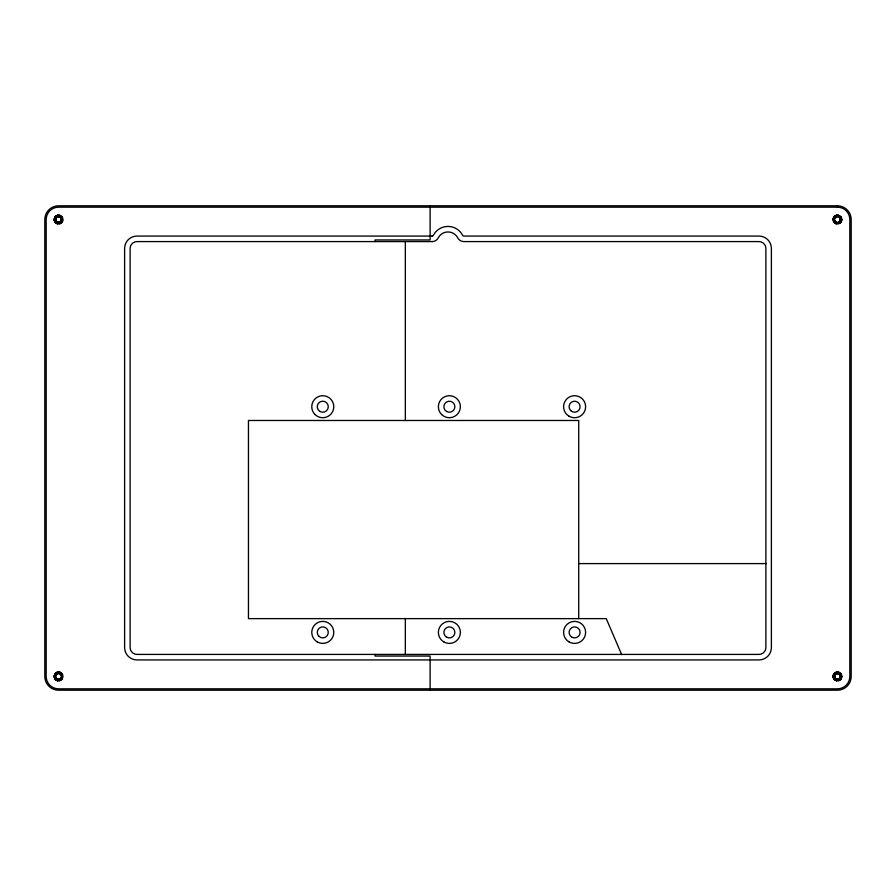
<?xml version="1.0" encoding="UTF-8"?>
<svg xmlns="http://www.w3.org/2000/svg" width="896" height="896" viewBox="0 0 896 896"><rect width="100%" height="100%" fill="white"/><g stroke="black" fill="none" stroke-linecap="round" stroke-linejoin="round"><path stroke-width="1.34" d="M56.47 679.224C60.827 682.573 64.68 674.195 59.338 673.042C54.186 671.754 53.726 680.68 59.024 679.885C71.21 667.341 43.187 675.942 59.954 679.627C64.758 677.656 60.133 670.32 56.291 673.803C52.102 677.309 59.405 682.92 61.701 677.936C63.986 673.568 56.146 670.701 55.171 675.651C53.872 680.949 63 681.173 61.992 675.842C61.219 670.678 52.954 673.478 55.474 678.048C57.736 682.662 64.68 677.678 61.107 674.061C57.378 669.984 52.114 677.634 57.243 679.661C62.272 681.789 63.952 672.75 58.475 672.952C52.786 673.064 55.395 682.349 60.323 679.437C65.251 676.592 58.464 669.726 55.563 674.654C52.741 679.258 61.275 682.304 62.003 676.962C62.888 671.317 53.301 672.302 55.294 677.634C57.154 682.864 65.016 677.779 60.984 673.938C56.974 669.984 52.136 678.171 57.557 679.762C62.944 681.442 63.448 671.922 57.904 673.019C52.382 674.016 56.269 682.685 60.704 679.179C65.408 675.45 57.008 669.693 55.227 675.427C53.536 681.016 63.437 681.173 61.925 675.528C60.312 669.738 51.744 675.248 56.347 679.112C60.906 682.864 64.814 673.658 58.946 672.974C53.133 672.336 54.779 682.058 60.032 679.582C65.542 676.928 58.341 669.424 55.462 674.845C52.819 679.986 62.395 682.013 62.037 676.222C61.589 670.118 51.979 674.061 55.933 678.72C59.864 683.189 65.184 674.654 59.472 673.075C53.682 671.552 54.085 681.677 59.718 679.717C65.341 677.701 59.27 669.547 55.731 674.397C52.192 679.515 62.35 682.405 62.037 676.2A3.483 3.483 0 0 0 59.461 673.075C49.403 672.874 60.446 686.056 62.026 676.166M840.728 675.304C836.226 667.274 829.898 681.789 838.858 679.605C846.418 674.419 831.533 669.39 834.378 678.093C840.134 685.25 844.021 669.95 835.52 673.523C828.957 679.616 844.032 682.651 840.325 674.486C833.941 667.923 831.477 683.491 839.608 679.157C845.578 672.582 830.435 670.779 834.691 678.574C841.344 684.645 843.035 669.256 835.218 673.758C829.517 679.862 843.651 682.416 840.459 674.699C834.882 667.822 830.782 682.472 839.115 679.482C846.25 673.658 830.883 669.906 834.546 678.373C840.672 684.88 843.584 669.827 835.498 673.546C829.338 678.787 842.509 683.178 840.728 675.293C836.674 667.587 829.718 680.882 838.398 679.784C846.552 675.842 832.821 668.562 834.131 677.51C837.973 685.25 845.253 672.302 836.64 673.053C828.789 676.054 840.459 684.555 840.907 676.166C834.187 689.931 830.693 664.283 840.862 675.786C841.691 678.854 839.44 670.41 836.181 673.187C833.37 674.128 833.258 678.485 835.979 679.594C848.254 680.501 834.198 665.392 834.165 677.622C841.131 686.683 843.965 667.598 834.613 674.397C831.768 687.176 849.251 673.96 836.304 673.142C826.806 680.971 847.504 682.147 838.936 673.288C825.138 673.344 843.349 687.512 840.179 674.285C828.576 668.013 836.741 688.621 840.907 676.144A3.483 3.483 0 0 0 838.331 673.075C830.088 672.022 836.058 684.891 840.694 677.947C842.946 672.594 833.347 671.037 833.986 676.85C834.456 681.89 842.632 679.851 840.683 675.181C838.734 669.962 830.928 675.226 835.083 678.989C838.701 682.517 843.606 675.64 839.082 673.366C833.862 670.589 831.858 680.378 837.738 679.907C842.89 679.582 840.918 671.194 836.158 673.198C831.432 674.912 835.397 682.27 839.429 679.291C843.898 676.278 837.424 669.984 834.534 674.52C831.309 679.426 840.795 682.371 840.918 676.502C841.109 671.093 832.149 672.683 834.198 677.701C835.979 682.584 843.506 678.216 840.146 674.24C836.797 669.995 830.984 676.962 835.766 679.482C840.918 682.293 843.069 672.605 837.222 672.963C831.846 673.21 834.109 681.957 838.925 679.582C843.718 677.432 838.712 670.208 835.016 673.938C831.062 677.656 838.566 682.808 840.638 677.813M62.026 219.218C54.118 233.643 53.088 205.867 62.037 219.643C53.178 232.848 53.906 206.046 62.037 219.654C52.875 232.882 54.275 205.811 62.037 219.789C52.629 232.602 54.544 205.845 62.037 219.822C52.45 232.557 54.701 205.722 62.026 219.901C52.248 232.422 54.902 205.722 62.026 219.923C52.158 232.389 55.014 205.677 62.014 219.957C51.621 232.4 55.642 205.195 61.97 220.259C62.126 211.03 49.302 220.427 58.229 223.026C67.424 222.219 56.795 210.504 55.082 219.554C56.952 228.883 67.458 216.406 57.971 216.138C49.269 219.419 62.832 227.808 61.902 218.579C57.893 210.47 50.725 224.291 59.696 222.858C67.626 218.456 53.491 211.971 55.328 220.842C59.371 228.144 66.102 215.578 57.904 216.149C51.094 217.818 58.554 227.237 61.746 220.976C64.266 214.133 51.733 215.544 55.81 221.693C60.267 226.923 65.464 216.317 58.498 216.082C50.87 216.899 58.408 227.707 61.802 220.819C63.986 214.066 51.912 215.611 55.742 221.614C60.95 227.472 65.24 214.715 57.557 216.238C50.333 219.195 60.85 227.472 62.037 219.766C61.701 211.926 50.288 219.139 57.266 222.802C64.557 225.019 61.902 212.206 56.101 217.101C51.016 223.563 65.094 225.109 61.477 217.672C56.358 211.434 51.744 224.493 59.629 222.88C67.155 219.363 55.082 211.669 55.115 220.024C57.176 227.998 66.92 217.728 58.834 216.093C50.546 216.496 58.744 228.166 61.925 220.483C63.112 212.397 50.232 217.963 56.907 222.634C64.781 225.624 61.734 211.456 55.776 217.47C51.688 224.381 65.453 224.336 61.342 217.47C54.936 211.333 52.718 226.442 60.637 222.354C66.797 216.16 51.979 213.517 55.664 221.491C61.69 227.998 64.826 213.091 56.672 216.642C50.523 221.536 63.056 226.52 61.936 218.736C58.397 210.526 50.523 223.686 59.416 222.936C67.794 219.083 53.76 211.613 55.294 220.774C59.651 228.491 66.147 214.715 57.411 216.283C50.098 219.845 61.858 227.382 62.026 219.24A3.483 3.483 0 0 0 59.461 216.205L57.758 216.182C73.539 223.171 44.442 225.848 58.755 216.093C71.781 226.173 44.195 222.902 59.158 216.138C70.952 227.573 43.882 221.222 59.573 216.238C69.832 229.163 43.781 219.33 59.987 216.384M834.814 221.85C843.046 227.662 841.254 210.526 834.411 217.851C831.768 227.741 847.358 219.856 837.883 216.115C827.781 217.336 840.896 228.872 840.806 218.68C835.946 209.821 830.043 226.117 839.462 222.398C846.026 214.458 828.43 215.264 835.666 222.555C845.365 225.456 838.018 209.653 833.997 219.027C834.725 228.894 846.798 216.978 836.954 216.115C828.542 218.691 840.426 227.965 840.907 219.218C841.501 221.446 839.731 214.166 836.763 216.149C833.381 216.653 833.034 221.872 836.282 222.846A3.483 3.483 0 0 0 840.078 221.838C843.886 217.403 834.87 213.237 833.997 219.05C833.157 224.952 843.102 223.429 840.582 218.075C837.95 212.654 830.502 219.632 835.755 222.611C840.28 225.243 843.259 216.989 838.074 216.138C832.182 215.096 833.414 225.165 838.88 222.734C844.234 220.293 837.749 212.755 834.523 217.661C831.286 222.701 841.064 225.456 840.918 219.464C840.862 214.189 832.182 215.925 834.198 220.819C836.394 226.386 844.312 220.069 839.395 216.686C834.523 213.394 831.466 222.88 837.357 223.048C843.27 223.171 840.627 213.506 835.598 216.608C831.029 219.341 837.021 225.971 840.19 221.693C843.83 216.888 834.232 213.45 833.963 219.43C833.75 225.322 843.438 222.88 840.426 217.784C837.323 212.666 830.57 220.237 836.002 222.734C840.392 224.885 843.046 217.291 838.331 216.205C833.84 214.827 832.261 222.32 836.797 222.992C841.792 224.056 842.229 215.533 837.144 216.104C832.059 216.406 833.885 224.706 838.634 222.835C843.102 221.379 840.101 214.245 835.934 216.429C830.928 218.758 836.629 226.061 840.112 221.805C843.461 218.008 836.326 213.416 834.288 218.098C831.869 223.16 841.12 225.064 840.918 219.464C840.952 214.771 833.235 215.365 833.986 220.002C834.613 225.501 843.416 222.365 840.37 217.694C837.547 213.102 830.973 219.318 835.408 222.398C840.09 225.77 843.517 216.586 837.726 216.093C832.933 215.533 832.866 223.563 837.704 223.037C843.36 222.634 840.314 213.539 835.554 216.642C830.995 219.464 837.2 226.05 840.269 221.581C843.606 216.922 834.602 213.517 833.986 219.162C833.258 224.078 841.523 224.179 840.907 219.24A3.483 3.483 0 0 0 838.331 216.205C830.088 215.163 836.08 228.01 840.694 221.077M61.813 677.947C59.45 682.741 52.248 677.589 56.168 673.904C59.786 670.32 64.758 677.197 60.211 679.504C55.866 681.979 52.786 674.262 57.646 673.075C62.496 671.619 63.672 679.963 58.621 679.918C53.547 680.131 54.488 671.72 59.394 673.053C64.299 674.117 61.376 681.934 56.974 679.526C52.483 677.387 57.03 670.477 60.771 673.747C64.624 676.715 58.99 682.494 55.922 678.709C62.317 684.331 64.322 669.838 56.638 673.534C50.277 679.179 64.378 682.942 61.678 674.89C56.717 667.778 51.464 681.71 59.875 679.661C66.64 676.2 55.899 668.797 55.082 676.357C55.776 684.354 66.954 676.29 59.584 673.109C52.237 671.496 55.675 683.928 61.141 678.765C65.867 672.168 51.934 671.149 55.675 678.384C60.581 684.354 65.464 672.022 57.781 673.042C63.392 671.742 63.034 681.442 57.557 679.762C52.147 678.171 56.974 669.984 60.984 673.938C65.094 677.902 56.896 682.898 55.238 677.466C53.525 672.011 63.157 671.563 61.97 677.152L61.589 674.722L59.562 673.098M836.595 679.806C827.837 675.36 843.27 668.763 840.482 678.138C834.221 685.339 831.253 669.256 839.675 673.758C845.611 681.464 828.99 680.904 835.363 673.635C843.035 669.57 841.378 684.365 834.803 678.709L836.181 679.683A3.483 3.483 0 0 0 840.078 678.709C844.155 673.68 833.638 670.219 833.974 676.715C834.445 682.506 843.651 679.112 840.269 674.397C836.461 669.357 830.547 678.339 836.685 679.829C842.083 681.083 842.061 671.765 836.674 673.042C848.478 674.397 832.787 686.582 834.322 674.901C842.542 666.59 842.643 686.235 834.333 677.992C832.664 666.478 848.344 678.138 836.842 679.862C827.557 675.718 843.45 668.528 840.403 678.261M836.259 222.835C843.046 224.862 841.243 212.845 835.341 216.787C830.278 220.864 839.832 226.419 840.885 220.035M62.014 676.906C61.387 682.158 52.942 679.482 55.474 674.822C57.691 670.298 64.579 675.035 61.186 678.72A3.483 3.483 0 0 1 57.31 679.683M840.885 676.939C837.413 686.045 829.192 671.418 838.824 673.243M62.003 220.08C56.661 230.496 50.658 211.758 61.074 217.157C66.069 226.307 48.765 221.962 57.49 216.261C68.656 216.014 56.078 230.037 55.171 218.792C59.92 209.653 66.058 226.229 56.47 222.354M58.061 672.213C53.334 672.56 53.155 680.086 57.882 680.624L56.918 680.355A4.245 4.245 0 0 1 55.261 679.112C52.147 675.618 57.109 670.141 60.894 672.885L59.965 672.426M61.544 678.238C64.904 670.544 50.646 672.874 56.325 679.101C63.605 683.614 63.101 668.931 56.157 673.915C50.848 680.736 65.632 681.688 61.275 674.262C55.888 668.674 52.069 681.464 59.651 679.739C67.278 675.998 54.723 668.606 55.138 677.074C57.512 684.802 66.774 674.442 58.789 672.963C49.885 673.837 60.099 685.395 62.037 676.603C61.69 668.898 50.434 675.808 57.12 679.605M840.381 221.424C843.315 210.448 826.56 219.699 837.48 223.048C848.445 219.296 831.029 210.582 834.646 221.637C844.066 228.312 841.008 209.171 834.131 218.478C833.941 229.757 847.885 216.944 836.64 216.182C849.565 218.411 830.469 229.589 834.904 217.19C847.538 212.083 836.248 232.098 834.098 218.602C843.069 208.309 842.061 231.269 834.019 220.226C836.293 207.883 847.336 225.826 835.318 222.331M833.493 217.997L833.974 217.112M833.493 674.867L833.974 673.971M62.429 678.194L61.869 679.09L62.406 678.25M54.824 674.419L55.418 673.579M838.914 215.589L836.931 215.354L834.299 216.709L835.027 216.07C832.261 217.84 832.81 222.466 835.912 223.53A4.245 4.245 0 0 1 834.142 222.242L833.336 218.456L834.31 216.698L836.842 215.365L835.867 215.622M841.064 221.771L840.414 222.589L841.042 221.816M55.07 217.157L55.787 216.35L55.104 217.112M55.048 674.038L55.765 673.232L55.104 673.971M61.398 222.062L59.909 223.306M61.398 678.933L59.909 680.176M840.28 222.062L838.79 223.306M840.28 678.933L838.79 680.176M840.09 222.88L840.784 222.174M840.078 679.762L840.773 679.067M840.045 222.925L840.75 222.219M55.362 216.776L56.112 216.093M834.254 216.754L835.038 216.059M59.886 223.597L60.805 223.171L59.83 223.619M60.805 680.042L59.864 680.478M59.83 680.49L60.749 680.075M56.526 215.835L57.534 215.443L56.605 215.802M835.43 215.824L836.438 215.443L835.475 215.802M835.408 672.706L836.438 672.302L835.464 672.672M839.238 680.277L838.197 680.613L839.194 680.299M56.997 215.622L57.971 215.365M58.05 215.354C54.398 215.634 52.987 220.853 55.989 222.947L55.272 222.253L57.042 223.53A4.245 4.245 0 0 1 55.261 222.242C52.147 218.747 57.109 213.27 60.894 216.014L59.965 215.555M836.931 672.213C832.686 672.526 831.858 679.056 835.912 680.4A4.245 4.245 0 0 1 834.142 679.112C831.376 676.01 835.094 670.824 838.914 672.448M578.726 563.595L766.125 563.595M59.158 673.008C56.078 672.325 53.76 676.446 55.944 678.731M838.197 216.171C832.63 214.906 832.944 224.504 838.398 222.914C843.416 221.592 839.798 213.707 835.52 216.664C830.525 220.024 838.499 226.419 840.694 220.797C842.643 215.981 834.142 214.178 833.963 219.374C833.627 225.086 843.114 223.16 840.56 218.019C838.342 213.304 831.23 218.344 834.949 221.995C838.566 225.837 843.741 218.702 838.992 216.451C834.512 214.088 831.734 222.029 836.707 222.97M836.237 679.694C840.538 681.464 842.912 674.195 838.376 673.086M835.811 680.355L836.741 680.624M57.893 680.624L56.862 680.322M56.907 680.344L57.848 680.624M835.744 680.333L836.696 680.613M56.56 222.41L55.922 221.838L57.814 222.97M838.41 215.432L839.373 215.79M838.41 672.302L839.373 672.65M60.413 672.616L59.472 672.28L60.469 672.638M838.365 215.421L839.317 215.757M838.365 672.291L839.306 672.616M838.376 216.216L840.75 218.49M835.285 223.227L836.293 223.653M56.448 223.25L57.411 223.653M835.296 680.098L836.293 680.523M56.493 680.142L57.389 680.512M835.363 223.272L836.259 223.642M59.528 216.227L61.925 218.658L61.163 221.883A3.483 3.483 0 0 1 57.31 222.813M835.341 680.131L836.27 680.512M56.034 222.97L55.261 222.242M840.168 216.317L840.885 217.078M840.146 673.154L840.874 673.938M54.992 678.742L55.664 679.538M55.664 222.667L54.992 221.872L55.63 222.634M840.504 216.63L841.131 217.47M841.109 674.296L840.504 673.501L841.142 674.352M840.56 216.686L841.154 217.504M833.616 678.294L834.154 679.123M621.667 654.595L606.256 618.632L248.461 618.632L248.461 420.482L578.726 420.482L578.726 618.632M61.846 217.336L62.328 219.206M61.846 674.195L62.328 676.077M430.114 205.8L430.114 239.938L375.066 239.938L375.066 241.584M430.114 690.2L430.114 656.062L375.066 656.062L375.066 654.416M405.339 241.886L405.339 420.482M405.339 618.632L405.339 654.416M841.68 219.43L841.602 220.438L841.68 219.442M841.68 676.301L841.277 678.25L841.68 676.312M62.44 221.301L61.914 222.174L62.429 221.323M55.406 216.731L54.824 217.56L56.146 216.07L55.406 216.731M841.075 678.619L840.414 679.459L841.064 678.642M841.064 678.653L840.437 679.448L841.053 678.664M55.731 673.266L55.07 674.016L55.742 673.254M840.75 679.09L840.034 679.795L840.75 679.101M57.467 672.336L56.526 672.706L57.467 672.325M57.501 672.325L56.571 672.683L57.523 672.314M60.368 680.277L59.315 680.613L60.323 680.299M836.931 215.354L835.957 215.589L836.931 215.354M837.435 205.8L58.565 205.8A13.765 13.765 0 0 0 44.8 219.565L44.8 676.435A13.765 13.765 0 0 0 58.565 690.2L837.435 690.2A13.765 13.765 0 0 0 851.2 676.435L851.2 219.565A13.765 13.765 0 0 0 837.435 205.8M837.435 207.178L58.565 207.178A12.387 12.387 0 0 0 46.178 219.565L46.178 676.435A12.387 12.387 0 0 0 58.565 688.822L837.435 688.822A12.387 12.387 0 0 0 849.822 676.435L849.822 219.565A12.387 12.387 0 0 0 837.435 207.178M432.13 236.074L136.998 236.074A12.387 12.387 0 0 0 124.611 248.461L124.611 647.539A12.387 12.387 0 0 0 136.998 659.926L759.002 659.926A12.387 12.387 0 0 0 771.389 647.539L771.389 248.461A12.387 12.387 0 0 0 759.002 236.074L463.87 236.074A1.378 1.378 0 0 1 462.65 235.334A16.509 16.509 0 0 0 433.35 235.334A1.378 1.378 0 0 1 432.13 236.074M432.13 241.584L136.998 241.584A6.877 6.877 0 0 0 130.122 248.461L130.122 647.539A6.877 6.877 0 0 0 136.998 654.416L759.002 654.416A6.877 6.877 0 0 0 765.878 647.539L765.878 248.461A6.877 6.877 0 0 0 759.002 241.584L463.87 241.584A6.877 6.877 0 0 1 457.766 237.877A11.01 11.01 0 0 0 438.234 237.877A6.877 6.877 0 0 1 432.13 241.584M60.413 215.746L59.472 215.421L60.458 215.768M56.056 679.862L55.294 679.157L56.022 679.84M62.462 217.885L61.958 217.011L62.462 217.896M62.462 674.755L61.958 673.882L62.485 674.8M318.886 636.294A5.499 5.499 0 0 0 328.093 633.819A5.499 5.499 0 0 0 321.35 627.077A5.499 5.499 0 0 0 318.886 636.294M320.018 411.488A5.499 5.499 0 0 0 328.283 406.717A5.499 5.499 0 0 0 320.018 401.946A5.499 5.499 0 0 0 320.018 411.488M314.989 414.501A11.01 11.01 0 0 0 333.413 409.562A11.01 11.01 0 0 0 319.928 396.088A11.01 11.01 0 0 0 314.989 414.501M317.274 641.928A11.01 11.01 0 0 0 333.782 632.397A11.01 11.01 0 0 0 317.274 622.866A11.01 11.01 0 0 0 317.274 641.928M835.24 680.243A4.402 4.402 0 0 0 841.848 676.435A4.402 4.402 0 0 0 835.24 672.616A4.402 4.402 0 0 0 835.24 680.243M835.24 223.384A4.402 4.402 0 0 0 841.848 219.565A4.402 4.402 0 0 0 835.24 215.757A4.402 4.402 0 0 0 835.24 223.384M446.622 637.168A5.499 5.499 0 0 0 454.877 632.397A5.499 5.499 0 0 0 446.622 627.637A5.499 5.499 0 0 0 446.622 637.168M446.622 411.488A5.499 5.499 0 0 0 454.877 406.717A5.499 5.499 0 0 0 446.622 401.946A5.499 5.499 0 0 0 446.622 411.488M570.707 410.614A5.499 5.499 0 0 0 579.914 408.139A5.499 5.499 0 0 0 573.182 401.397A5.499 5.499 0 0 0 570.707 410.614M571.85 637.168A5.499 5.499 0 0 0 580.104 632.397A5.499 5.499 0 0 0 571.85 627.637A5.499 5.499 0 0 0 571.85 637.168M441.594 414.501A11.01 11.01 0 0 0 460.006 409.562A11.01 11.01 0 0 0 446.522 396.088A11.01 11.01 0 0 0 441.594 414.501M569.094 416.248A11.01 11.01 0 0 0 585.614 406.717A11.01 11.01 0 0 0 569.094 397.186A11.01 11.01 0 0 0 569.094 416.248M569.094 641.928A11.01 11.01 0 0 0 585.614 632.397A11.01 11.01 0 0 0 569.094 622.866A11.01 11.01 0 0 0 569.094 641.928M443.867 641.928A11.01 11.01 0 0 0 460.387 632.397A11.01 11.01 0 0 0 443.867 622.866A11.01 11.01 0 0 0 443.867 641.928M56.358 680.243A4.402 4.402 0 0 0 62.966 676.435A4.402 4.402 0 0 0 56.358 672.616A4.402 4.402 0 0 0 56.358 680.243M56.358 223.384A4.402 4.402 0 0 0 62.966 219.565A4.402 4.402 0 0 0 56.358 215.757A4.402 4.402 0 0 0 56.358 223.384"/></g></svg>
